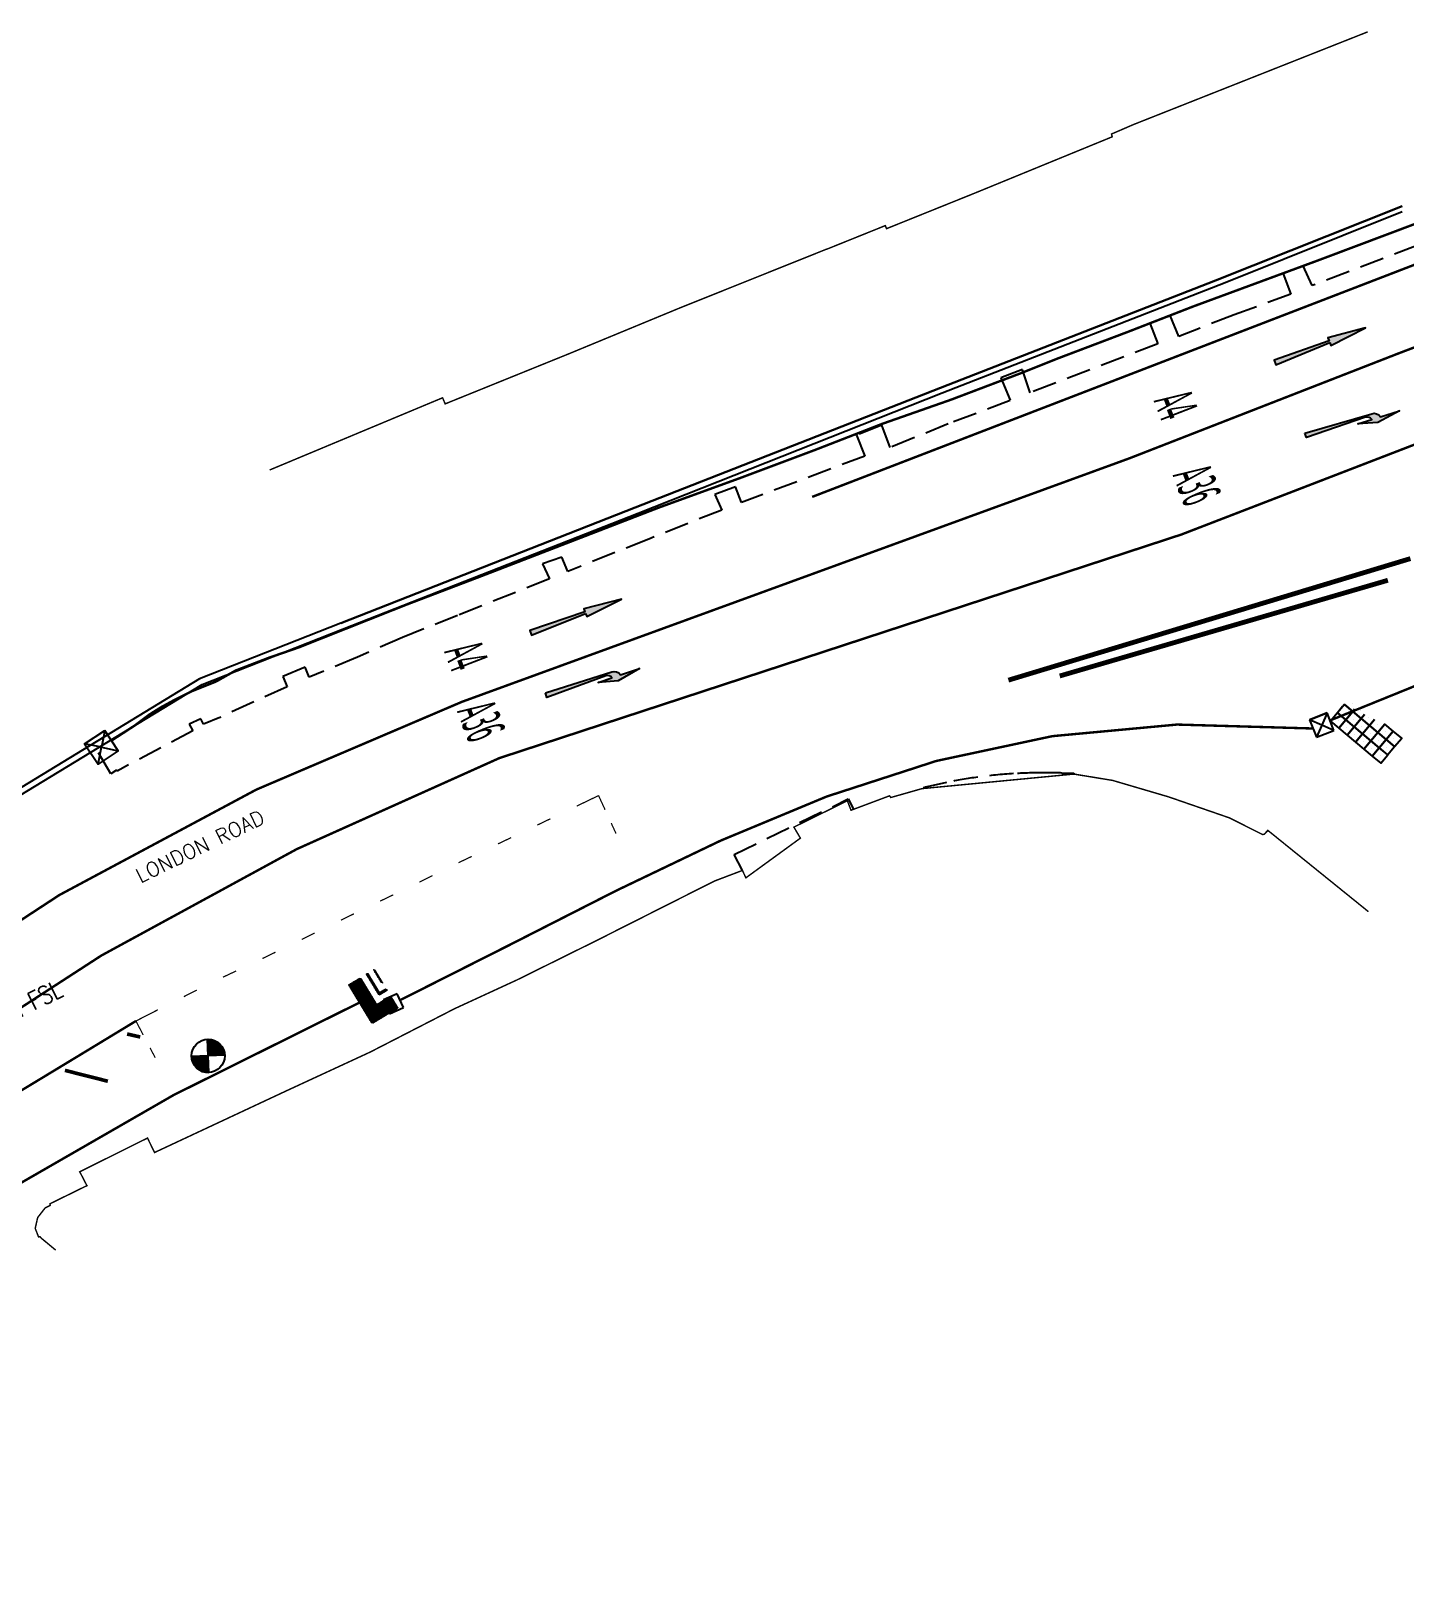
# Model space of a CAD drawing. Extents: x 375087 to 375533, y 165435 to 165818.
# Drawn here: x 375197.6 to 375254.3, y 165687.4 to 165751.6 of the extents above; entities that cross this region are included whole.
import ezdxf
from ezdxf.enums import TextEntityAlignment as Align

# ---------------------------------------------------------------- set-up
doc = ezdxf.new("R2010")
doc.units = 0
for name, pattern in [('1003_Cleveland Place_Overlay$0$1003', [0.8999999999999999, 0.6, -0.3]), ('1003_Cleveland Place_Overlay$0$1004', [6, 4, -2]), ('1004', [6, 4, -2]), ('1040', [2, 1, 0, 1]), ('1041', [2, 1, 0, 1]), ('DUCT1', [2, 1, -0.5, 0, -0.5]), ('VERGE', [1.5, 1, -0.5])]:
    doc.linetypes.add(name, pattern=pattern)
doc.layers.get('0').update_dxf_attribs({"linetype": 'CONTINUOUS'})
for name, color, linetype in [('BUILDING', 8, 'CONTINUOUS'), ('DUCTS', 3, 'DUCT1'), ('LINES', 253, 'CONTINUOUS'), ('RAIL', 8, 'CONTINUOUS'), ('SCT_LOOPS', 10, 'CONTINUOUS'), ('TACTPAVE', 1, 'CONTINUOUS'), ('VERGE', 8, 'VERGE'), ('WALL', 8, 'CONTINUOUS')]:
    doc.layers.add(name, color=color, linetype=linetype)
doc.styles.get("Standard").update_dxf_attribs({"font": 'simplex'})
doc.styles.add('TAHOMA', font='tahoma.ttf')

# ---------------------------------------------------------------- blocks, each defined once
blk = doc.blocks.new('*X92')
at = {"color": 0}
for p, q in [((375126.0806982468, 165651.070783269), (375127.6208590227, 165652.610944045)), ((375126.0806982468, 165651.0884609386), (375127.6031813532, 165652.610944045)), ((375126.0806982468, 165651.1061386081), (375127.5855036836, 165652.610944045)), ((375126.0806982468, 165651.1238162777), (375127.5678260141, 165652.610944045)), ((375126.0806982468, 165651.1414939472), (375127.5501483446, 165652.610944045)), ((375126.0806982468, 165651.1591716167), (375127.5324706751, 165652.610944045)), ((375126.0806982468, 165651.1768492862), (375127.5147930055, 165652.610944045)), ((375126.0806982468, 165651.1945269557), (375127.497115336, 165652.610944045)), ((375126.0806982468, 165651.2122046253), (375127.4794376664, 165652.610944045)), ((375126.0806982468, 165651.2298822948), (375127.4617599969, 165652.610944045)), ((375126.0806982468, 165651.2475599643), (375127.4440823274, 165652.610944045)), ((375126.0806982468, 165651.2652376339), (375127.4264046578, 165652.610944045)), ((375126.0806982468, 165651.2829153034), (375127.4087269884, 165652.610944045)), ((375126.0806982468, 165651.300592973), (375127.3910493188, 165652.610944045)), ((375126.0806982468, 165651.3182706424), (375127.3733716493, 165652.610944045)), ((375126.0806982468, 165651.335948312), (375127.3556939798, 165652.610944045)), ((375126.0806982467, 165651.3536259815), (375127.3380163102, 165652.610944045)), ((375126.0806982467, 165651.371303651), (375127.3203386407, 165652.610944045)), ((375126.0806982467, 165651.3889813206), (375127.3026609711, 165652.610944045)), ((375126.0806982467, 165651.4066589901), (375127.2849833017, 165652.610944045)), ((375126.0806982467, 165651.4243366597), (375127.2673056321, 165652.610944045)), ((375126.0806982467, 165651.4420143292), (375127.2496279626, 165652.610944045)), ((375126.0806982467, 165651.4596919987), (375127.2319502931, 165652.610944045)), ((375126.0806982467, 165651.4773696682), (375127.2142726235, 165652.610944045)), ((375126.0806982467, 165651.4950473377), (375127.196594954, 165652.610944045)), ((375126.0806982467, 165651.5127250073), (375127.1789172844, 165652.610944045)), ((375126.0806982467, 165651.5304026768), (375127.1612396149, 165652.610944045)), ((375126.0806982467, 165651.5480803463), (375127.1435619454, 165652.610944045)), ((375126.0806982467, 165651.5657580159), (375127.1258842759, 165652.610944045)), ((375126.0806982467, 165651.5834356854), (375127.1082066063, 165652.610944045)), ((375126.0806982467, 165651.6011133549), (375127.0905289368, 165652.610944045)), ((375126.0806982467, 165651.6187910245), (375127.0728512672, 165652.610944045)), ((375126.0806982467, 165651.636468694), (375127.0551735978, 165652.610944045)), ((375126.0806982467, 165651.6541463635), (375127.0374959282, 165652.610944045)), ((375126.0806982467, 165651.6718240331), (375127.0198182586, 165652.610944045)), ((375126.0806982467, 165651.6895017026), (375127.0021405892, 165652.610944045)), ((375126.0806982467, 165651.7071793721), (375126.9844629196, 165652.610944045)), ((375126.0806982467, 165651.7248570416), (375126.9667852501, 165652.610944045)), ((375126.0806982467, 165651.7425347112), (375126.9491075806, 165652.610944045)), ((375126.0806982467, 165651.7602123807), (375126.931429911, 165652.610944045)), ((375126.0806982467, 165651.7778900502), (375126.9137522415, 165652.610944045)), ((375126.0806982467, 165651.7955677198), (375126.8960745719, 165652.610944045)), ((375126.0806982467, 165651.8132453893), (375126.8783969025, 165652.610944045)), ((375126.0806982467, 165651.8309230588), (375126.8607192329, 165652.610944045)), ((375126.0806982467, 165651.8486007284), (375126.8430415633, 165652.610944045)), ((375126.0806982467, 165651.8662783979), (375126.8253638939, 165652.610944045)), ((375126.0806982467, 165651.8839560674), (375126.8076862243, 165652.610944045)), ((375126.0806982467, 165651.9016337369), (375126.7900085548, 165652.610944045)), ((375126.0806982467, 165651.9193114065), (375126.7723308852, 165652.610944045)), ((375126.0806982467, 165651.936989076), (375126.7546532157, 165652.610944045)), ((375126.0806982467, 165651.9546667455), (375126.7369755462, 165652.610944045)), ((375126.0806982467, 165651.9723444151), (375126.7192978767, 165652.610944045)), ((375126.0806982467, 165651.9900220846), (375126.7016202071, 165652.610944045)), ((375126.0806982467, 165652.0076997541), (375126.6839425376, 165652.610944045)), ((375126.0806982467, 165652.0253774236), (375126.6662648681, 165652.610944045)), ((375126.0806982467, 165652.0430550931), (375126.6485871986, 165652.610944045)), ((375126.0806982467, 165652.0607327627), (375126.630909529, 165652.610944045)), ((375126.0806982467, 165652.0784104322), (375126.6132318595, 165652.610944045)), ((375126.0806982467, 165652.0960881018), (375126.59555419, 165652.610944045)), ((375126.0806982467, 165652.1137657713), (375126.5778765205, 165652.610944045)), ((375126.0806982467, 165652.1314434408), (375126.5601988509, 165652.610944045)), ((375126.0806982467, 165652.1491211104), (375126.5425211814, 165652.610944045)), ((375126.0806982467, 165652.1667987799), (375126.5248435119, 165652.610944045)), ((375126.0806982467, 165652.1844764494), (375126.5071658423, 165652.610944045)), ((375126.0806982467, 165652.2021541189), (375126.4894881728, 165652.610944045)), ((375126.0806982467, 165652.2198317884), (375126.4718105033, 165652.610944045)), ((375126.0806982467, 165652.237509458), (375126.4541328338, 165652.610944045)), ((375126.0806982467, 165652.2551871275), (375126.4364551642, 165652.610944045)), ((375126.0806982467, 165652.2728647971), (375126.4187774946, 165652.610944045)), ((375126.0806982467, 165652.2905424666), (375126.4010998251, 165652.610944045)), ((375126.0806982467, 165652.3082201361), (375126.3834221556, 165652.610944045)), ((375126.0806982467, 165652.3258978056), (375126.365744486, 165652.610944045)), ((375126.0806982467, 165652.3435754752), (375126.3480668166, 165652.610944045)), ((375126.0806982467, 165652.3612531447), (375126.330389147, 165652.610944045)), ((375126.0806982467, 165652.3789308142), (375126.3127114775, 165652.610944045)), ((375126.0806982467, 165652.3966084837), (375126.2950338079, 165652.610944045)), ((375126.0806982467, 165652.4142861532), (375126.2773561385, 165652.610944045)), ((375126.0806982467, 165652.4319638228), (375126.2596784689, 165652.610944045)), ((375126.0806982467, 165652.4496414923), (375126.2420007994, 165652.610944045)), ((375126.0806982467, 165652.4673191618), (375126.2243231299, 165652.610944045)), ((375126.0806982467, 165652.4849968314), (375126.2066454603, 165652.610944045)), ((375126.0806982467, 165652.5026745009), (375126.1889677908, 165652.610944045)), ((375126.0806982467, 165652.5203521705), (375126.1712901213, 165652.610944045)), ((375126.0806982467, 165652.53802984), (375126.1536124518, 165652.610944045)), ((375126.0806982467, 165652.5557075095), (375126.1359347823, 165652.610944045)), ((375126.0806982467, 165652.573385179), (375126.1182571127, 165652.610944045)), ((375126.0806982467, 165652.5910628485), (375126.1005794432, 165652.610944045)), ((375126.0806982467, 165652.6087405181), (375126.0829017736, 165652.610944045)), ((375126.0806982468, 165651.0531055995), (375127.6279431898, 165652.6003505425)), ((375126.0806982468, 165651.03542793), (375127.6279431898, 165652.582672873)), ((375126.0806982468, 165651.0177502604), (375127.6279431898, 165652.5649952035)), ((375126.0806982468, 165651.000072591), (375127.6279431898, 165652.547317534)), ((375126.0806982468, 165650.9823949214), (375127.6279431898, 165652.5296398644)), ((375126.0806982468, 165650.9647172519), (375127.6279431898, 165652.5119621949)), ((375126.0806982468, 165650.9470395824), (375127.6279431898, 165652.4942845254)), ((375126.0806982468, 165650.9293619128), (375127.6279431898, 165652.4766068558)), ((375126.0806982468, 165650.9116842433), (375127.6279431898, 165652.4589291863)), ((375126.0806982468, 165650.8940065737), (375127.6279431898, 165652.4412515168)), ((375126.0806982468, 165650.8763289042), (375127.6279431898, 165652.4235738472)), ((375126.0806982468, 165650.8586512347), (375127.6279431898, 165652.4058961777)), ((375126.0806982468, 165650.8409735652), (375127.6279431898, 165652.3882185082)), ((375126.0806982468, 165650.8232958957), (375127.6279431898, 165652.3705408387)), ((375126.0806982468, 165650.8056182261), (375127.6279431898, 165652.3528631691)), ((375126.0806982468, 165650.7879405566), (375127.6279431898, 165652.3351854996)), ((375126.0806982468, 165650.7702628871), (375127.6279431898, 165652.3175078301)), ((375126.0806982468, 165650.7525852175), (375127.6279431898, 165652.2998301606)), ((375126.0806982468, 165650.734907548), (375127.6279431898, 165652.282152491)), ((375126.0806982468, 165650.7172298785), (375127.6279431898, 165652.2644748215)), ((375126.0806982468, 165650.6995522089), (375127.6279431898, 165652.246797152)), ((375126.0806982468, 165650.6818745394), (375127.6279431898, 165652.2291194825)), ((375126.0806982468, 165650.6641968699), (375127.6279431898, 165652.2114418129)), ((375126.0806982468, 165650.6465192004), (375127.6279431898, 165652.1937641434)), ((375126.0806982468, 165650.6288415308), (375127.6279431898, 165652.1760864738)), ((375126.0806982468, 165650.6111638613), (375127.6279431898, 165652.1584088043)), ((375126.0806982468, 165650.5934861918), (375127.6279431898, 165652.1407311348)), ((375126.0806982468, 165650.5758085222), (375127.6279431898, 165652.1230534652)), ((375126.0806982468, 165650.5581308527), (375127.6279431898, 165652.1053757957)), ((375126.0806982468, 165650.5404531832), (375127.6279431898, 165652.0876981262)), ((375126.0806982468, 165650.5227755136), (375127.6279431898, 165652.0700204567)), ((375126.0806982468, 165650.5050978441), (375127.6279431898, 165652.0523427871)), ((375126.0806982468, 165650.4874201746), (375127.6279431898, 165652.0346651176)), ((375126.0806982468, 165650.469742505), (375127.6279431898, 165652.016987448)), ((375126.0806982468, 165650.4520648355), (375127.6279431898, 165651.9993097786)), ((375126.0806982468, 165650.434387166), (375127.6279431898, 165651.981632109)), ((375126.0806982468, 165650.4167094965), (375127.6279431898, 165651.9639544395)), ((375126.0806982468, 165650.3990318269), (375127.6279431898, 165651.9462767699)), ((375126.0806982468, 165650.3813541574), (375127.6279431898, 165651.9285991004)), ((375126.0806982468, 165650.3636764879), (375127.6279431898, 165651.9109214309)), ((375126.0806982468, 165650.3459988183), (375127.6279431898, 165651.8932437614)), ((375126.0806982468, 165650.3283211488), (375127.6279431898, 165651.8755660919)), ((375126.0806982468, 165650.3106434793), (375127.6279431898, 165651.8578884223)), ((375126.0806982468, 165650.2929658098), (375127.6279431898, 165651.8402107528)), ((375126.0965215607, 165650.2911114543), (375127.6279431898, 165651.8225330833)), ((375126.1141992303, 165650.2911114543), (375127.6279431898, 165651.8048554137)), ((375126.1318768998, 165650.2911114543), (375127.6279431898, 165651.7871777442)), ((375126.1495545694, 165650.2911114543), (375127.6279431898, 165651.7695000746)), ((375126.1672322389, 165650.2911114543), (375127.6279431898, 165651.7518224051)), ((375126.1849099084, 165650.2911114543), (375127.6279431898, 165651.7341447356)), ((375126.202587578, 165650.2911114543), (375127.6279431898, 165651.716467066)), ((375126.2202652475, 165650.2911114543), (375127.6279431898, 165651.6987893966)), ((375126.237942917, 165650.2911114543), (375127.6279431898, 165651.681111727)), ((375126.2556205866, 165650.2911114543), (375127.6279431898, 165651.6634340575)), ((375126.2732982561, 165650.2911114543), (375127.6279431898, 165651.645756388)), ((375126.2909759256, 165650.2911114543), (375127.6279431898, 165651.6280787184)), ((375126.3086535951, 165650.2911114543), (375127.6279431898, 165651.6104010489)), ((375126.3263312646, 165650.2911114543), (375127.6279431898, 165651.5927233793)), ((375126.3440089342, 165650.2911114543), (375127.6279431898, 165651.5750457098)), ((375126.3616866037, 165650.2911114543), (375127.6279431898, 165651.5573680403)), ((375126.3793642733, 165650.2911114543), (375127.6279431898, 165651.5396903708)), ((375126.3970419427, 165650.2911114543), (375127.6279431898, 165651.5220127013)), ((375126.4147196123, 165650.2911114543), (375127.6279431898, 165651.5043350317)), ((375126.4323972819, 165650.2911114543), (375127.6279431898, 165651.4866573622)), ((375126.4500749513, 165650.2911114543), (375127.6279431898, 165651.4689796926)), ((375126.4677526209, 165650.2911114543), (375127.6279431898, 165651.4513020231)), ((375126.4854302905, 165650.2911114543), (375127.6279431898, 165651.4336243536)), ((375126.50310796, 165650.2911114543), (375127.6279431898, 165651.4159466841)), ((375126.5207856295, 165650.2911114543), (375127.6279431898, 165651.3982690145)), ((375126.538463299, 165650.2911114543), (375127.6279431898, 165651.380591345)), ((375126.5561409686, 165650.2911114543), (375127.6279431898, 165651.3629136755)), ((375126.573818638, 165650.2911114543), (375127.6279431898, 165651.345236006)), ((375126.5914963076, 165650.2911114543), (375127.6279431898, 165651.3275583364)), ((375126.6091739772, 165650.2911114543), (375127.6279431898, 165651.3098806669)), ((375126.6268516466, 165650.2911114543), (375127.6279431898, 165651.2922029973)), ((375126.6445293162, 165650.2911114543), (375127.6279431898, 165651.2745253278)), ((375126.6622069857, 165650.2911114543), (375127.6279431898, 165651.2568476583)), ((375126.6798846553, 165650.2911114543), (375127.6279431898, 165651.2391699888)), ((375126.6975623248, 165650.2911114543), (375127.6279431898, 165651.2214923192)), ((375126.7152399943, 165650.2911114543), (375127.6279431898, 165651.2038146497)), ((375126.7329176638, 165650.2911114543), (375127.6279431898, 165651.1861369802)), ((375126.7505953333, 165650.2911114543), (375127.6279431898, 165651.1684593107)), ((375126.7682730029, 165650.2911114543), (375127.6279431898, 165651.1507816411)), ((375126.7859506724, 165650.2911114543), (375127.6279431898, 165651.1331039715)), ((375126.803628342, 165650.2911114543), (375127.6279431898, 165651.1154263021)), ((375126.8213060115, 165650.2911114543), (375127.6279431898, 165651.0977486325)), ((375126.838983681, 165650.2911114543), (375127.6279431898, 165651.080070963)), ((375126.8566613505, 165650.2911114543), (375127.6279431898, 165651.0623932935)), ((375126.8743390201, 165650.2911114543), (375127.6279431898, 165651.0447156239)), ((375126.8920166896, 165650.2911114543), (375127.6279431898, 165651.0270379544)), ((375126.9096943592, 165650.2911114543), (375127.6279431898, 165651.0093602849)), ((375126.9273720286, 165650.2911114543), (375127.6279431898, 165650.9916826154)), ((375126.9450496982, 165650.2911114543), (375127.6279431898, 165650.9740049458)), ((375126.9627273678, 165650.2911114543), (375127.6279431898, 165650.9563272763)), ((375126.9804050372, 165650.2911114543), (375127.6279431898, 165650.9386496068)), ((375126.9980827068, 165650.2911114543), (375127.6279431898, 165650.9209719372)), ((375127.0157603764, 165650.2911114543), (375127.6279431898, 165650.9032942677)), ((375127.0334380458, 165650.2911114543), (375127.6279431898, 165650.8856165982)), ((375127.0511157154, 165650.2911114543), (375127.6279431898, 165650.8679389286)), ((375127.0687933849, 165650.2911114543), (375127.6279431898, 165650.8502612591)), ((375127.0864710545, 165650.2911114543), (375127.6279431898, 165650.8325835896)), ((375127.104148724, 165650.2911114543), (375127.6279431898, 165650.81490592)), ((375127.1218263935, 165650.2911114543), (375127.6279431898, 165650.7972282505)), ((375127.1395040631, 165650.2911114542), (375127.6279431898, 165650.779550581)), ((375127.1571817325, 165650.2911114542), (375127.6279431898, 165650.7618729115)), ((375127.1748594021, 165650.2911114542), (375127.6279431898, 165650.7441952419)), ((375127.1925370716, 165650.2911114542), (375127.6279431898, 165650.7265175724)), ((375127.2102147412, 165650.2911114542), (375127.6279431898, 165650.7088399029)), ((375127.2278924107, 165650.2911114542), (375127.6279431898, 165650.6911622333)), ((375127.2455700802, 165650.2911114542), (375127.6279431898, 165650.6734845638)), ((375127.2632477497, 165650.2911114542), (375127.6279431898, 165650.6558068943)), ((375127.2809254193, 165650.2911114542), (375127.6279431898, 165650.6381292247)), ((375127.2986030888, 165650.2911114542), (375127.6279431898, 165650.6204515552)), ((375127.3162807583, 165650.2911114542), (375127.6279431898, 165650.6027738857)), ((375127.3339584278, 165650.2911114542), (375127.6279431898, 165650.5850962162)), ((375127.3516360974, 165650.2911114542), (375127.6279431898, 165650.5674185466)), ((375127.3693137669, 165650.2911114542), (375127.6279431898, 165650.5497408771)), ((375127.3869914364, 165650.2911114542), (375127.6279431898, 165650.5320632076)), ((375127.404669106, 165650.2911114542), (375127.6279431898, 165650.5143855381)), ((375127.4223467755, 165650.2911114542), (375127.6279431898, 165650.4967078685)), ((375127.440024445, 165650.2911114542), (375127.6279431898, 165650.479030199)), ((375127.4577021145, 165650.2911114542), (375127.6279431898, 165650.4613525294)), ((375127.4753797841, 165650.2911114542), (375127.6279431898, 165650.4436748599)), ((375127.4930574537, 165650.2911114542), (375127.6279431898, 165650.4259971904)), ((375127.5107351231, 165650.2911114542), (375127.6279431898, 165650.4083195209)), ((375127.5284127927, 165650.2911114542), (375127.6279431898, 165650.3906418513)), ((375127.5460904622, 165650.2911114542), (375127.6279431898, 165650.3729641818)), ((375127.5637681317, 165650.2911114542), (375127.6279431898, 165650.3552865123)), ((375127.5814458012, 165650.2911114542), (375127.6279431898, 165650.3376088427)), ((375127.5991234708, 165650.2911114542), (375127.6279431898, 165650.3199311732)), ((375127.6168011404, 165650.2911114542), (375127.6279431898, 165650.3022535037))]:
    blk.add_line(p, q, dxfattribs=at)
blk = doc.blocks.new('tactpblk')
at = {"color": 0}
blk.add_line((0.5, 0.5), (0.5, 0.5), dxfattribs=at)
blk.add_lwpolyline([(0, 0), (1, 0), (1, 1), (0, 1)], close=True, dxfattribs=at)
blk = doc.blocks.new('1003_Cleveland Place_Overlay$0$1038a6')
at = {"linetype": 'Continuous'}
blk.add_hatch(color=256, dxfattribs=at).paths.add_polyline_path([(0.06000000000000227, 3.600000000000001), (0.25, 3.600000000000001), (0, 6), (-0.25, 3.600000000000001), (-0.06000000000001648, 3.600000000000001), (-0.1499999999999915, 0), (0.1500000000000057, 0)])
blk.add_lwpolyline([(0.06000000000000227, 3.600000000000001), (0.25, 3.600000000000001), (0, 6), (-0.25, 3.600000000000001), (-0.06000000000001648, 3.600000000000001), (-0.1499999999999915, 0), (0.1500000000000057, 0)], close=True, dxfattribs=at)
blk = doc.blocks.new('1003_Cleveland Place_Overlay$0$1038r6')
at = {"linetype": 'Continuous'}
h = blk.add_hatch(color=256, dxfattribs=at)
edge = h.paths.add_edge_path()
edge.add_line((-0.1500000000000057, 0), (-0.04396411996373217, 4.302851255587854))
edge.add_arc((0.4179506445087782, 4.318393715977436), 0.4621761760548205, 104.78585751665241, 181.9271554073233, ccw=False)
edge.add_line((0.2999999999999972, 4.765265580355383), (0.2999999999999972, 6))
edge.add_line((0.2999999999999972, 6), (0.5999999999999943, 4.5))
edge.add_line((0.5999999999999943, 4.5), (0.2999999999999972, 3.300000000000004))
edge.add_line((0.2999999999999972, 3.300000000000004), (0.2999999999999972, 4.202505623247845))
edge.add_arc((0.4053706986621393, 3.867772202867229), 0.350926554789252, 467.4734752572764, 537.825524801822)
edge.add_line((0.05469683952016169, 3.881087283442469), (0.1500000000000057, 0))
edge.add_line((0.1500000000000057, 0), (-0.1500000000000057, 0))
blk.add_lwpolyline([(-0.1500000000000057, 0), (-0.04396411996373217, 4.302851255587854, -0.3499074974168083), (0.2999999999999972, 4.765265580355383), (0.2999999999999972, 6), (0.5999999999999943, 4.5), (0.2999999999999972, 3.300000000000004), (0.2999999999999972, 4.202505623247845, 0.3169884238725018), (0.05469683952016169, 3.881087283442469), (0.1500000000000057, 0)], format="xyb", close=True, dxfattribs=at)
blk = doc.blocks.new('mpoint')
blk.add_line((0, 0), (0, 0))

msp = doc.modelspace()

# ---------------------------------------------------------------- hatches: boundary and pattern name
at = {"layer": 'DUCTS', "linetype": 'Continuous'}
h = msp.add_hatch(dxfattribs=at)
h.set_pattern_fill('ANGLE', color=256, scale=0.1, angle=-66.02220217021598, style=0)
h.set_pattern_definition([(293.977797829784, (0, 0), (0.6382215454268754, 0.283858255037494), [0.508, -0.1905]), (23.97779782978402, (0, 0), (-0.283858255037494, 0.6382215454268754), [0.508, -0.1905])])
h.paths.add_polyline_path([(375212.4330472946, 165711.7735916181), (375212.6855239274, 165711.2068275094), (375212.4021418731, 165711.080589193), (375212.1496652403, 165711.6473533016)])
at = {"layer": 'LINES'}
msp.add_hatch(color=256, dxfattribs=at).paths.add_polyline_path([(375251.1586493902, 165738.7514538925), (375251.203874315, 165738.6332715006), (375252.63719805, 165739.360036855), (375251.0848613551, 165738.9442777953), (375251.1300862799, 165738.8260954033), (375248.8694186246, 165738.0251832257), (375248.9408264005, 165737.8385794488)])
h = msp.add_hatch(color=256, dxfattribs=at)
edge = h.paths.add_edge_path()
edge.add_line((375250.1333516956, 165735.0220791784), (375252.887213114, 165735.81798423))
edge.add_arc((375252.9897536349, 165735.5277566861), 0.3078093332525104, 32.317565938642474, 109.4588638293134, ccw=False)
edge.add_line((375253.2498826776, 165735.6923150855), (375254.0340187475, 165735.9400294165))
edge.add_line((375254.0340187475, 165735.9400294165), (375253.1416083732, 165735.4485777263))
edge.add_line((375253.1416083733, 165735.4485777263), (375252.3193444377, 165735.3983512361))
edge.add_line((375252.3193444377, 165735.3983512361), (375252.8924937735, 165735.5794133116))
edge.add_arc((375252.7010560741, 165735.4453413782), 0.2337170854896418, 395.0051836792665, 465.3572332238121)
edge.add_line((375252.6391592774, 165735.6707132101), (375250.1935381601, 165734.8315598106))
edge.add_line((375250.1935381601, 165734.8315598107), (375250.1333516957, 165735.0220791785))
h = msp.add_hatch(color=256, dxfattribs=at)
edge = h.paths.add_edge_path()
edge.add_arc((375204.9177433412, 165709.3403514197), 0.6828603906155742, 2.179651909277993, 92.17965191162529, ccw=False)
edge.add_line((375205.6001096731, 165709.3663225992), (375204.9177433413, 165709.3403514197))
edge.add_line((375204.9177433413, 165709.3403514197), (375204.8917721616, 165710.0227177516))
h = msp.add_hatch(color=256, dxfattribs=at)
edge = h.paths.add_edge_path()
edge.add_line((375204.9177433413, 165709.3403514197), (375204.2353770091, 165709.3143802401))
edge.add_arc((375204.9177433411, 165709.3403514197), 0.6828603907039295, 182.179651913787, 272.1796519162272)
edge.add_line((375204.9437145208, 165708.6579850877), (375204.9177433413, 165709.3403514197))

# ---------------------------------------------------------------- linework, layer by layer
at = {"color": 0}
for p, q in [((375252.0828046619, 165723.8619101585), (375252.0828046619, 165723.8619101585)), ((375252.4275799337, 165723.5727216178), (375252.4275799337, 165723.5727216178)), ((375252.7723552053, 165723.2835330772), (375252.7723552053, 165723.2835330772)), ((375253.1171304771, 165722.9943445365), (375253.1171304771, 165722.9943445365))]:
    msp.add_line(p, q, dxfattribs=at)
for points in [[(375252.1811806782, 165723.629078034), (375252.1105980276, 165723.5449282522)], [(375252.5904299782, 165723.4167564763), (375252.4553732992, 165723.2557397116)], [(375252.9996792782, 165723.2044349185), (375252.800148571, 165722.9665511709)]]:
    msp.add_lwpolyline(points, dxfattribs=at)
at = {"layer": 'BUILDING', "const_width": 0.06}
for points in [[(375252.7218074945, 165751.5605278074), (375243.0749903782, 165747.7428709404), (375242.1613374227, 165747.3488281596), (375242.1897174411, 165747.2338575551), (375236.5041981207, 165744.9039353704), (375232.8869999524, 165743.4472546081), (375232.8364934131, 165743.5732786053), (375230.4569018336, 165742.6142379299), (375230.3482890474, 165742.57608288), (375224.3336256762, 165740.1655909261), (375219.7937202987, 165738.2895718603), (375214.689610964, 165736.2229502152), (375214.5846735078, 165736.474234887), (375207.4541943814, 165733.4965190708)], [(375252.7524026598, 165715.2874309979), (375248.6090371774, 165718.6362979506), (375248.4548617937, 165718.479319657), (375248.3914005346, 165718.4648716604), (375247.0110166186, 165719.1578986686), (375244.5093868507, 165720.0213563838), (375242.2059751473, 165720.6982482027), (375240.6088778444, 165720.9596860377), (375234.3461842788, 165720.3590633985), (375233.0611446651, 165719.9929386002), (375233.0124804176, 165720.0631295072), (375231.4229325185, 165719.4682473603), (375231.2709085385, 165719.859751876), (375229.0667212258, 165718.7721425575), (375229.3362010807, 165718.3180433429), (375227.0887388192, 165716.6824016524), (375226.9440876254, 165716.9861103599), (375225.7899366606, 165716.5478851072), (375220.8894252828, 165714.0747112775), (375217.6569876844, 165712.4746318683), (375215.0822201887, 165711.2878345642), (375211.6027465698, 165709.4992071217), (375208.1008655038, 165707.878855556), (375202.710467519, 165705.3563850864), (375202.4179735405, 165705.953317574), (375199.6259225163, 165704.5601394927), (375199.9218091495, 165703.9899562222), (375198.3961587454, 165703.2423950394), (375198.4105696004, 165703.1799096361), (375198.1985642909, 165703.0707542947), (375197.8894432805, 165702.6727232088), (375197.789371867, 165702.2256005366), (375197.9277452326, 165701.8766068729), (375197.987433588, 165701.8858722248), (375198.0522150721, 165701.8142791287), (375198.6360526821, 165701.3301524646)]]:
    msp.add_lwpolyline(points, dxfattribs=at)
at = {"layer": 'DUCTS', "linetype": 'Continuous'}
for p, q in [((375201.2122795004, 165721.9236187029), (375200.6604372079, 165722.7579202577)), ((375199.82722622, 165722.2051775965), (375200.3789734134, 165721.3718715096))]:
    msp.add_line(p, q, dxfattribs=at)
at = {"layer": 'DUCTS', "const_width": 0.1, "flags": 128}
for points in [[(375200.9363583542, 165722.3407694803), (375201.3476187063, 165722.6068016257), (375201.9158474656, 165722.9773855992), (375202.50056, 165723.41592), (375202.9559645636, 165723.7030216787), (375203.5302437233, 165724.0162648567), (375204.261210017, 165724.3817480035), (375205.2479927497, 165724.7764610966), (375205.64969282, 165725.0024173862), (375206.0513928903, 165725.2283736758), (375206.7257730374, 165725.4877506554), (375207.4001531845, 165725.747127635), (375208.0483179975, 165725.971492378), (375208.6964828105, 165726.1958571209), (375209.4349810275, 165726.4912546549), (375211.261897555, 165727.2170160151), (375213.0888140824, 165727.9427773754), (375214.6651466168, 165728.5432850075), (375216.241479151, 165729.1437926396), (375217.6658384028, 165729.6935453333), (375219.0901976546, 165730.2432980269), (375221.2928567544, 165731.0943254064), (375223.4955158542, 165731.9453527859), (375225.1468740408, 165732.5458466719), (375226.7982322273, 165733.1463405579), (375228.3952165493, 165733.7452096787), (375229.9922008713, 165734.3440787994), (375231.3450936623, 165734.8702037737), (375232.6979864534, 165735.396328748), (375234.1241334864, 165735.8967312157), (375235.5502805194, 165736.3971336835), (375236.9944195943, 165736.9449105739), (375238.4385586691, 165737.4926874644), (375239.9385586691, 165738.0926874643), (375241.3898676842, 165738.6431839873), (375242.8411766993, 165739.1936805103), (375244.1924121646, 165739.719160969), (375245.5436476299, 165740.2446414278), (375248.1201273346, 165741.1951873382), (375250.6966070393, 165742.1457332487), (375252.8203664862, 165742.9452662169), (375254.9441259331, 165743.7447991852), (375257.1206627102, 165744.5703821006), (375259.2971994873, 165745.3959650161), (375261.2224100748, 165746.0960415934), (375267.0954370737, 165748.6336505729)], [(375159.517438063, 165674.8217044797), (375173.7064125423, 165687.3250807573), (375185.7495272427, 165696.44851203), (375195.1303384419, 165702.9109936987), (375203.496864454, 165707.7261721041), (375211.1636690206, 165711.5415772122)]]:
    msp.add_lwpolyline(points, dxfattribs=at)
at = {"layer": 'DUCTS', "const_width": 0.1}
for points in [[(375251.1689096179, 165723.1705802743), (375257.7104863399, 165725.8237686744)], [(375212.8331356802, 165711.6378454526), (375217.3591654478, 165713.9212076721), (375221.7299352147, 165716.1462178904), (375226.0485146128, 165718.2158739271), (375230.4179732734, 165720.0331736014), (375234.9413808284, 165721.5011147328), (375239.7218069092, 165722.5226951405), (375244.8623211475, 165723.0009126439), (375250.4659931749, 165722.8387650623)]]:
    msp.add_lwpolyline(points, dxfattribs=at)
at = {"layer": 'DUCTS'}
for points in [[(375251.0460517833, 165723.4832949215), (375250.82692259, 165722.9805652843), (375250.3241929529, 165723.1996944775)], [(375250.6077933969, 165722.4778356472), (375251.3296522272, 165722.7614360912), (375251.0460517833, 165723.4832949215), (375250.3241929529, 165723.1996944775)], [(375251.3296522272, 165722.7614360912), (375250.82692259, 165722.9805652843), (375250.6077933969, 165722.4778356472)], [(375212.4021418731, 165711.080589193), (375212.9689059817, 165711.3330658258), (375212.7164293489, 165711.8998299345), (375212.1496652403, 165711.6473533016)], [(375212.4330472946, 165711.7735916181), (375212.6855239274, 165711.2068275094), (375212.4021418731, 165711.080589193), (375212.1496652403, 165711.6473533016)]]:
    msp.add_lwpolyline(points, close=True, dxfattribs=at)
at = {"layer": 'DUCTS', "linetype": 'Continuous'}
for points in [[(375200.6604372079, 165722.7579202577), (375200.5197528601, 165722.0643981497), (375199.82722622, 165722.2051775965), (375200.6604372079, 165722.7579202577)], [(375200.5197528601, 165722.0643981497), (375201.2122795004, 165721.9236187029), (375200.3789734134, 165721.3718715096), (375200.5197528601, 165722.0643981497)]]:
    msp.add_3dface(points, dxfattribs=at)
at = {"layer": 'LINES', "linetype": '1003_Cleveland Place_Overlay$0$1004', "const_width": 0.1, "flags": 128}
for points in [[(375229.8201924295, 165732.387394204), (375263.7080019723, 165745.4509538227)], [(375216.9278709613, 165721.6194428369), (375245.0495914166, 165730.8393152969), (375265.1202252341, 165738.5837648319)]]:
    msp.add_lwpolyline(points, dxfattribs=at)
at = {"layer": 'LINES', "linetype": '1003_Cleveland Place_Overlay$0$1004', "flags": 128}
msp.add_lwpolyline([(375215.3230186799, 165723.9165115672, 0.1, 0.1, 0), (375242.8941922021, 165733.9761518905, 0.1, 0.1, 0), (375254.0326610888, 165738.319118963, 0.1, 0.1, 0), (375264.644745089, 165742.3506340012, 0, 0, 0)], format="xyseb", dxfattribs=at)
at = {"layer": 'LINES'}
msp.add_lwpolyline([(375251.1586493903, 165738.7514538926), (375251.203874315, 165738.6332715005), (375252.63719805, 165739.360036855), (375251.0848613551, 165738.9442777953), (375251.1300862799, 165738.8260954033), (375248.8694186247, 165738.0251832257), (375248.9408264006, 165737.8385794489)], close=True, dxfattribs=at)
for points in [[(375250.1333516955, 165735.0220791784), (375252.887213114, 165735.81798423, -0.3499074974168083), (375253.2498826776, 165735.6923150856), (375254.0340187476, 165735.9400294166), (375253.1416083732, 165735.4485777263), (375252.3193444377, 165735.3983512361), (375252.8924937735, 165735.5794133116, 0.3169884238725018), (375252.6391592773, 165735.6707132101), (375250.1935381601, 165734.8315598106)], [(375204.8917721616, 165710.0227177516, -0.414213562373095), (375205.6001096731, 165709.3663225992), (375204.9177433413, 165709.3403514197)], [(375204.9177433413, 165709.3403514197), (375204.2353770091, 165709.3143802401, 0.414213562373095), (375204.9437145208, 165708.6579850877)]]:
    msp.add_lwpolyline(points, format="xyb", close=True, dxfattribs=at)
at = {"layer": 'LINES', "linetype": '1003_Cleveland Place_Overlay$0$1003', "const_width": 0.2, "flags": 128}
for points in [[(375254.484925275, 165729.8438670263), (375237.9112286782, 165724.8315004194)], [(375253.5560772117, 165728.9499990771), (375240.0262409505, 165725.0035100324)]]:
    msp.add_lwpolyline(points, dxfattribs=at)
at = {"layer": 'LINES', "linetype": '1003_Cleveland Place_Overlay$0$1004', "const_width": 0.1, "flags": 128}
for points in [[(375215.3781540546, 165723.9366283039, 0.0660578988362009), (375191.0773475496, 165710.9284714811)], [(375216.9278709613, 165721.6194428369, 0.05745094979022478), (375192.8247044164, 165708.4898770246)]]:
    msp.add_lwpolyline(points, format="xyb", dxfattribs=at)
at = {"layer": 'LINES', "linetype": 'Continuous', "const_width": 0.05, "flags": 128}
for points in [[(375221.0146016928, 165720.0728555515), (375220.111677019, 165719.6382364035)], [(375219.029890087, 165719.1175226292), (375218.4882024153, 165718.8567834544)], [(375217.4107038229, 165718.3395973975), (375216.8681171652, 165718.0808187174)], [(375215.7844856283, 165717.5639966858), (375215.2822232862, 165717.3244500915), (375215.2430847606, 165717.3050860865)], [(375214.1671417354, 165716.7727572426), (375213.6292421776, 165716.5066284208)], [(375212.5502075913, 165715.9813773182), (375212.0096028974, 165715.7210699651)], [(375210.9292426902, 165715.1986818265), (375210.3906204559, 165714.9342260381)], [(375209.3133902316, 165714.4053214549), (375208.7747805653, 165714.1408718371)], [(375207.6956406237, 165713.6159918252), (375207.1559381507, 165713.3538306802)], [(375206.0712987305, 165712.8404107403), (375205.5285901693, 165712.5845145602)], [(375204.4529991403, 165712.0522442219), (375203.9170219223, 165711.7823427792)], [(375202.8459107106, 165711.2408430836), (375201.9406381315, 165710.7779658421)]]:
    msp.add_lwpolyline(points, dxfattribs=at)
at = {"layer": 'LINES', "linetype": 'Continuous', "const_width": 0.05}
for points in [[(375221.2844791292, 165719.485267059), (375221.0146016928, 165720.0728555515)], [(375221.7332211182, 165718.5082471484), (375221.5349162762, 165718.9400047813)], [(375201.9406381315, 165710.7779658421), (375202.2419320404, 165710.2054272355)], [(375202.5213544723, 165709.6744502556), (375202.7369597516, 165709.2647428485)]]:
    msp.add_lwpolyline(points, dxfattribs=at)
at = {"layer": 'LINES', "linetype": '1004', "const_width": 0.1, "flags": 128}
msp.add_lwpolyline([(375195.2158763526, 165703.84587524, -0.324459718389401), (375196.0454034329, 165707.2065608985, 0.0006725990899192316), (375201.9406381315, 165710.7779658421, -1.977546027880299)], format="xyb", dxfattribs=at)
at = {"layer": 'LINES', "linetype": '1040', "const_width": 0.15, "flags": 128}
for points in [[(375201.5770176988, 165710.2429355663), (375202.1181580409, 165710.119186209)], [(375199.0138432343, 165708.743162072), (375200.7846145673, 165708.2950396142)]]:
    msp.add_lwpolyline(points, dxfattribs=at)
at = {"layer": 'LINES'}
msp.add_circle((375204.9177433412, 165709.3403514197), 0.6828603906777504, dxfattribs=at)
at = {"layer": 'RAIL'}
for p, q in [((375254.1379263601, 165744.3792107044), (375254.1379263601, 165744.3792107044)), ((375254.141330691, 165744.1581719559), (375254.141330691, 165744.1581719559)), ((375210.3875070997, 165727.1777843121), (375210.3875070997, 165727.1777843121))]:
    msp.add_line(p, q, dxfattribs=at)
at = {"layer": 'TACTPAVE', "color": 40}
for p, q in [((375251.6896052837, 165723.7432490914), (375251.4766342122, 165723.4893415234)), ((375251.4766342122, 165723.4893415234), (375251.821409484, 165723.2001529828)), ((375251.7936161184, 165723.5171348889), (375251.7936161184, 165723.5171348889)), ((375252.0681362737, 165723.4943046659), (375251.821409484, 165723.2001529828)), ((375251.821409484, 165723.2001529828), (375252.1661847557, 165722.9109644422)), ((375252.1383913902, 165723.2279463483), (375252.1383913902, 165723.2279463483)), ((375252.4378552384, 165723.2348544011), (375252.1661847556, 165722.9109644422)), ((375252.1661847557, 165722.9109644422), (375252.4378552385, 165723.234854401)), ((375252.1661847556, 165722.9109644422), (375252.5109600273, 165722.6217759016)), ((375252.4831666618, 165722.9387578077), (375252.4831666618, 165722.9387578077)), ((375252.5109600273, 165722.6217759016), (375252.8001485679, 165722.9665511733))]:
    msp.add_line(p, q, dxfattribs=at)
for points in [[(375251.7658227558, 165723.8341167929), (375252.1105980275, 165723.5449282523), (375252.1811806782, 165723.629078034)], [(375252.1105980276, 165723.5449282522), (375252.4553732993, 165723.2557397116), (375252.5904299782, 165723.4167564762)], [(375252.4553732992, 165723.2557397116), (375252.8001485709, 165722.966551171), (375252.9996792781, 165723.2044349185)], [(375252.800148571, 165722.9665511709), (375253.1449238427, 165722.6773626303), (375253.408928578, 165722.9921133607)]]:
    msp.add_lwpolyline(points, dxfattribs=at)
at = {"layer": 'VERGE'}
for points in [[(375254.7621335055, 165742.7557804619), (375250.4370799505, 165741.0970744438), (375250.0648330385, 165741.9114784485), (375249.2358103704, 165741.5806977348), (375249.5510292852, 165740.7400884947), (375247.2184012975, 165739.8977716738), (375244.9338293647, 165739.0012435869), (375244.5805844085, 165739.868440959), (375243.7410264679, 165739.5512769784), (375244.0727194704, 165738.6982848486), (375238.8065857578, 165736.6825140518), (375238.4870688715, 165737.6360481219), (375237.5963068428, 165737.2969318035), (375237.9809947555, 165736.3658816593), (375235.4270808733, 165735.3950605963), (375233.0362271516, 165734.4264144419), (375232.6871718768, 165735.3408023731), (375231.6439876388, 165734.9318430982), (375231.993992695, 165734.0695309206), (375226.9070045975, 165732.1596797312), (375226.6544965077, 165732.7985485935), (375225.8107083584, 165732.4882171945), (375226.0902882146, 165731.8473858082), (375223.0835977931, 165730.6501656326), (375219.7520434538, 165729.3144826716), (375219.5022986561, 165729.9064256081), (375218.6993685125, 165729.6266925137), (375218.9862162507, 165729.0051334236), (375215.2016904753, 165727.501130392), (375212.9248939085, 165726.584864213), (375211.0742040398, 165725.7788780488), (375209.0822190035, 165724.952519145), (375208.92424201, 165725.3688396189), (375207.996104981, 165724.9862476594), (375208.1706315058, 165724.5555620885), (375205.4064800965, 165723.297545588), (375204.7266754632, 165723.016482392), (375204.6180242199, 165723.2425245981), (375204.132235938, 165723.0168846617), (375204.2886235268, 165722.7466360344), (375201.1695409539, 165721.0857909249), (375201.1443168049, 165721.1178442696), (375200.9098398263, 165720.9668188638), (375200.322302125, 165721.970223476)], [(375226.9430363257, 165716.9880554258), (375226.6057294775, 165717.6467237222), (375231.3073423589, 165719.9330335156)], [(375231.3073423589, 165719.9330335156), (375231.5238406343, 165719.5060118319)]]:
    msp.add_lwpolyline(points, dxfattribs=at)
msp.add_lwpolyline([(375234.3683027372, 165720.3829321515, -0.01276349276304245), (375235.3652403905, 165720.6140089601, -0.01624538004398346), (375236.6487565467, 165720.8340045142, -0.02026443555951118), (375238.124419303, 165720.9772069951, -0.01122809294611216), (375239.2857550838, 165721.0164300076, -0.01375609450042248), (375240.1158467904, 165721.0029776643, 0.01964333839714527), (375240.6103064591, 165721.0007857333), (375240.6295438388, 165720.9414769179)], format="xyb", dxfattribs=at)
at = {"layer": 'WALL'}
for points in [[(375254.1379263601, 165744.3792107044), (375246.445868752, 165741.3164379083), (375235.1144255935, 165736.8792383407), (375222.5269165796, 165731.9469482578), (375210.3875070997, 165727.1777843121), (375204.5646272274, 165724.880422564), (375196.6745323911, 165720.0783845051)], [(375210.3875070997, 165727.1777843121), (375222.5269165796, 165731.9469482578), (375235.1144255935, 165736.8792383407), (375246.445868752, 165741.3164379083), (375254.1379263601, 165744.3792107044)], [(375196.8116582704, 165719.8691798621), (375204.6763172924, 165724.6557372772), (375210.4626042001, 165726.9394707371), (375222.6407594351, 165731.7160951404), (375235.1828477421, 165736.6847089238), (375246.84553391, 165741.2275701409), (375254.141330691, 165744.1581719559)]]:
    msp.add_lwpolyline(points, dxfattribs=at)

# ---------------------------------------------------------------- block references
at = {"layer": 'DUCTS', "xscale": 0.8000000000000095, "yscale": 0.8000000000000095, "zscale": 0.8000000000000095, "rotation": 31.27341818873422}
msp.add_blockref('*X92', (187509.800510485, -103343.4822029674), dxfattribs=at)
at = {"layer": 'LINES'}
for name, p, xscale, yscale, zscale, rotation in [('1003_Cleveland Place_Overlay$0$1038a6', (375218.2211692671, 165726.7797995994), 0.6660000000000001, 0.6660000000000001, 0.6660000000000001, 290.4431076245817), ('1003_Cleveland Place_Overlay$0$1038r6', (375218.8550815889, 165724.2126490637), 0.6659999999999999, 0.6659999999999999, 0.6659999999999999, 288.8912663733213)]:
    msp.add_blockref(name, p, dxfattribs=dict(at, xscale=xscale, yscale=yscale, zscale=zscale, rotation=rotation))
at = {"layer": 'LINES', "linetype": '1041', "rotation": 31.20981440663197}
msp.add_blockref('mpoint', (375199.3666934884, 165709.2369511752), dxfattribs=at)
at = {"layer": 'TACTPAVE', "color": 40}
for p, xscale, yscale, zscale, rotation in [((375251.4766342123, 165723.4893415236), 0.4500000000000001, 0.4500000000000001, 0.4500000000000001, 320.0109496348455), ((375251.1874456716, 165723.1445662517), 0.4500000000000001, 0.4500000000000001, 0.4500000000000001, 320.0109496348455), ((375251.5322209433, 165722.8553777111), 0.4500000000000001, 0.4500000000000001, 0.4500000000000001, 320.0109496348455), ((375251.821409484, 165723.200152983), 0.4500000000000001, 0.4500000000000001, 0.4500000000000001, 320.0109496348455), ((375252.1661847557, 165722.9109644423), 0.4500000000000001, 0.4500000000000001, 0.4500000000000001, 320.0109496348455), ((375251.876996215, 165722.5661891705), 0.4500000000000001, 0.4500000000000001, 0.4500000000000001, 320.0109496348455), ((375252.2217714867, 165722.2770006299), 0.4500000000000001, 0.4500000000000001, 0.4500000000000001, 320.0109496348455), ((375252.5109600274, 165722.6217759016), 0.4500000000000001, 0.4500000000000001, 0.4500000000000001, 320.0109496348455), ((375252.855735299, 165722.332587361), 0.4500000000000001, 0.4500000000000001, 0.4500000000000001, 320.0109496348455), ((375253.1449238396, 165722.6773626327), 0.45, 0.45, 0.45, 320.0109496348455), ((375253.4896991114, 165722.388174092), 0.45, 0.45, 0.45, 320.0109496348455), ((375252.5665467585, 165721.9878120892), 0.4500000000000001, 0.4500000000000001, 0.4500000000000001, 320.0109496348455), ((375252.9140846366, 165721.6963250757), 0.4500000000000001, 0.4500000000000001, 0.4500000000000001, 320.4685201377861), ((375253.2005105708, 165722.0433988203), 0.4500000000000001, 0.4500000000000001, 0.4500000000000001, 320.0109496348455)]:
    msp.add_blockref('tactpblk', p, dxfattribs=dict(at, xscale=xscale, yscale=yscale, zscale=zscale, rotation=rotation))

# ---------------------------------------------------------------- texts
at = {"layer": 'LINES', "style": 'TAHOMA', "width": 0.4}
for s, p in [('A4', (375244.0712870716, 165735.8872495475)), ('A36', (375244.9417146429, 165732.5961345351))]:
    msp.add_text(s, height=1.6, rotation=291.0889989293152, dxfattribs=at).set_placement(p, align=Align.CENTER)
at = {"layer": 'LINES', "linetype": 'Continuous', "style": 'TAHOMA', "width": 0.4}
for s, p in [('A4', (375214.8147654215, 165725.5431058506)), ('A36', (375215.4355160513, 165722.8608645737))]:
    msp.add_text(s, height=1.6, rotation=291.0889989293141, dxfattribs=at).set_placement(p, align=Align.CENTER)
at = {"layer": 'LINES', "linetype": '1003_Cleveland Place_Overlay$0$1004'}
msp.add_text('LONDON ROAD', height=0.6, rotation=25.86497154973145, dxfattribs=at).set_placement((375202.1209401337, 165716.4545089059))
at = {"layer": 'SCT_LOOPS', "width": 0.8}
msp.add_text('82m FSL', height=0.75, rotation=26.5749585159562, dxfattribs=at).set_placement((375195.7544248773, 165710.2115019303))

doc.saveas('drawing.dxf')
